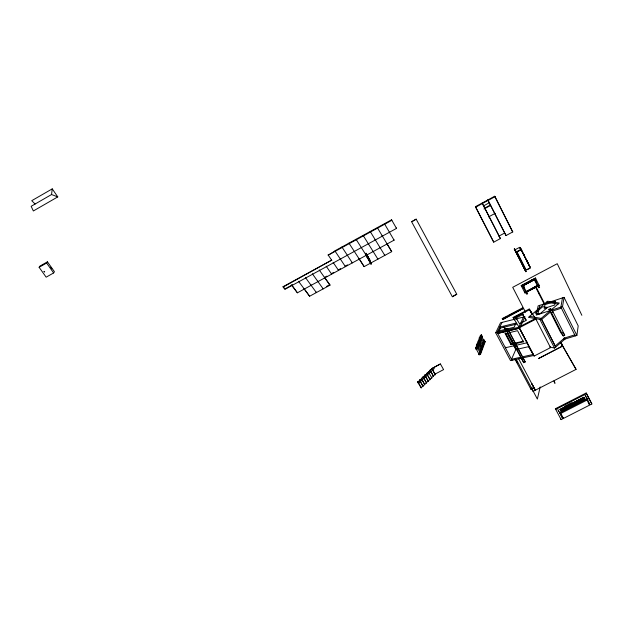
<?xml version="1.0" encoding="UTF-8"?>
<svg xmlns="http://www.w3.org/2000/svg" width="623" height="623" viewBox="0 0 623 623"><rect width="100%" height="100%" fill="white"/><g stroke="black" fill="none" stroke-linecap="round" stroke-linejoin="round"><path stroke-width="0.93" d="M51.545 194.532L52.231 188.847L57.768 196.899L33.354 210.971L31.15 206.299L51.545 194.532L57.768 196.899M563.324 339.574L576.882 335.408L578.199 325.891L564.064 297.381L538.14 305.87L536.216 315.082L562.514 306.578L564.064 297.381M44.085 271.324L44.132 271.659M562.452 297.911L560.879 307.108L575.255 335.914L574.733 334.878L563.722 338.273M537.813 314.568L539.713 305.356M540.203 386.899L537.361 399.07L516.28 359.323M484.157 340.072L483.76 341.155L484.219 341.17L483.246 342.557L483.705 342.572L482.724 343.958L483.183 343.974L482.194 345.368L482.661 345.391L481.672 346.785L482.132 346.809L481.143 348.21L481.61 348.234L480.613 349.643L481.081 349.667L480.084 351.076L480.543 351.099L479.546 352.517L480.014 352.54L478.853 354.386L479.149 354.923L480.59 354.168L485.122 341.879L484.11 339.987L484.453 340.61M478.853 354.386L480.294 353.63L484.834 341.342M477.304 346.536L477.008 345.991L476.587 347.097L475.513 347.665L476.463 347.424L476.19 349.495L477.631 348.74L482.225 336.506L481.268 334.722L480.863 335.789L479.803 336.35L480.746 336.109L480.341 337.183L479.274 337.744L480.216 337.502L480.504 338.04M475.886 348.95L477.335 348.195L481.929 335.968L482.225 336.506M477.008 345.991L476.058 346.224L477.132 345.664L477.545 344.558L476.595 344.799L477.67 344.231L478.09 343.141L477.14 343.374L478.207 342.814L478.62 341.723L478.916 342.261M478.744 341.396L479.157 340.306L479.04 341.934L478.744 341.396L477.677 341.957L478.62 341.723M479.983 339.442L479.687 338.904L479.282 339.987L478.207 340.547L479.157 340.306M479.687 338.904L478.744 339.146L479.811 338.585L480.216 337.502M527.315 342.066L527.011 342.775L505.378 347.766L505.705 347.066M523.375 341.84L523.694 341.108L511.335 343.982L511.008 344.714L523.375 341.84L517.534 330.673L509.575 332.589M528.81 346.614L515.789 349.589L516.054 348.989L511.506 359.276L520.898 357.181M523.437 317.084L518.873 327.192L533.638 355.492L510.541 360.6L495.713 332.799L500.526 322.769L524.963 316.702L520.415 326.818L495.713 332.799M511.008 344.714L505.152 333.648L505.487 332.923L511.335 343.982M498.953 330.945L500.549 327.597M498.758 331.405L500.339 328.08L516.576 324.108M502.006 322.403L497.216 332.433L512.036 360.273M53.625 272.944L54.427 271.698L47.441 261.824L39.973 266.06L39.117 267.298L46.157 277.173L53.625 272.944L46.616 263.038L47.441 261.824M427.993 380.754L430.049 379.664L426.623 373.496L428.601 372.461M429.738 379.096L431.794 378.005L431.537 377.507M431.482 377.445L433.538 376.354L430.072 370.21M433.226 375.794L435.282 374.703L432.79 370.155M420.953 387.436L423.025 386.338L419.575 380.147L421.561 379.111M422.721 385.762L424.785 384.664L422.269 380.092M44.615 272.049L44.537 271.519M434.971 374.127L443.592 369.61L440.391 363.941L431.965 368.466M560.809 342.806L562.561 346.139L561.206 343.686M555.202 346.022L564.648 337.876M550.093 347.089L554.54 348.07L565.154 338.904M515.065 359.378L530.998 389.391L532.961 387.716M539.915 319.428L559.314 303.043L547.633 301.221L528.436 317.317L539.915 319.428L554.54 348.07M550.522 311.967L541.652 319.459L555.21 346.022M52.246 188.87L31.742 200.692L35.098 204.025M39.117 267.298L46.616 263.038M430.189 370.023L432.058 369.042M428.468 371.767L430.306 370.693L428.375 371.845L428.99 373.52M426.685 373.333L428.554 372.344M424.956 375.077L426.802 374.002M423.165 376.65L425.042 375.661M421.436 378.402L423.282 377.328M419.637 379.983L421.514 378.994L424.785 384.664M417.893 381.743L419.738 380.669M283.185 287.024L331.701 260.134L283.068 286.705L284.968 289.306L396.501 228.407L391.571 219.81L334.878 250.851L345.43 266.652L345.204 266.146L347.509 264.892M391.571 219.81L391.82 220.316L328.189 255.15L334.987 251.046M283.068 286.705L284.851 288.994L292.514 284.812M411.569 221.656L416.156 219.148L456.838 294.344L452.368 296.727L411.678 221.874L416.156 219.148M365.841 253.359L370.085 260.149L370.973 264.105L366.97 257.089L365.841 253.359L367.406 256.108M326.849 276.145L324.56 277.391L324.77 277.905M333.718 272.399L331.428 273.645L331.638 274.159L326.187 266.169M340.61 268.645L338.312 269.899L338.53 270.413L333.134 262.376M297.405 292.81L291.642 285.038L297.405 292.81L394.079 240.159L393.829 239.66M366.97 257.089L366.129 253.203M368.138 256.723L370.973 264.105M326.359 286.518L329.762 284.672L329.972 285.186L309.615 296.244L298.526 281.277M348.966 243.141L364.144 266.621L391.711 251.645L387.304 244.232M482.147 203.051L500.394 238.578L493.728 242.16L475.411 206.711L494.662 196.253L495.02 196.666L512.776 231.927L506.016 235.564L487.825 199.967L506.016 235.564M475.411 206.711L475.738 207.14L495.02 196.666M483.487 205.925L489.382 202.724M484.647 208.129L490.542 204.928M483.985 209.001L490.714 205.349M488.541 216.921L495.199 213.323M498.836 236.156L504.669 233.018M514.248 249.021L514.855 249.255L514.248 249.021L525.851 271.714L521.482 262.563M524.091 255.181L521.498 249.488L519.598 247.354L514.894 249.87L516.444 251.848L525.454 269.658L523.865 267.571M519.878 247.853L521.498 249.488M520.493 248.616L530.165 267.158L529.083 265.78M516.444 251.848L521.178 249.317M516.989 251.863L521.007 249.714L516.989 251.863L526.162 270L530.391 268.17L520.096 247.744M524.177 255.352L526.824 260.609M455.958 294.477L452.368 296.727M526.98 260.866L528.475 263.389L527.159 262.034M528.475 263.833L529.791 266.442M526.162 270L529.363 268.303M525.524 271.285L526.147 271.55M521.194 285.653L535.453 278.099L521.194 285.653L524.94 292.935L539.168 285.42L535.453 278.099M536.551 281.238L535.118 279.384L522.448 286.089L534.947 279.042L536.551 281.238L535.803 281.635L534.223 279.478M523.203 285.63L534.394 279.704M523.351 285.926L522.635 285.996M534.542 280L534.931 279.478M536.38 280.895L535.803 281.635M523.811 287.982L524.387 287.242L523.811 287.982L522.269 285.755M525.345 291.759L526.085 291.362L527.634 293.62L526.887 294.009L525.345 291.759L526.887 294.009M539.604 287.296L537.992 285.077L537.244 285.466L538.856 287.694L539.604 287.296L538.685 287.351M525.415 291.907L524.558 292.226M526.162 291.509L537.33 285.638M538.062 285.225L538.778 284.711M525.516 292.094L537.992 285.077M526.334 291.766L537.501 285.864M526.715 293.674L527.634 293.62M502.294 318.548L522.471 307.918L522.946 308.611L502.909 319.591L502.294 318.548L502.909 319.591M502.473 318.883L505.837 317.115M510.042 314.903L517.604 310.916M502.722 319.256L522.946 308.611M505.853 329.17L507.34 328.383L509.077 331.241L525.244 361.924L523.764 362.695L505.853 329.17L523.764 362.695M432.097 369.159L430.127 370.194L430.742 371.861M548.956 309.32L550.475 308.525L553.037 311.928L564.734 335.158L563.223 335.945L560.591 332.355L548.956 309.32L551.511 312.73L563.223 335.945M425.47 376.845L424.87 375.155L426.848 374.112M507.574 332.028L509.077 331.241M425.088 375.778L423.11 376.814L423.702 378.519M480.606 344.978L481.524 346.676L482.366 346.232L482.077 345.695M423.329 377.437L421.343 378.48L421.927 380.194M481.003 348.093L481.844 347.65L481.548 347.112M433.842 367.508L434.239 368.551L418.376 383.55L417.799 381.821L419.785 380.778M551.511 312.73L553.037 311.928M475.513 347.665L478.869 353.833L479.718 353.389M428.04 380.824L424.87 375.155M428.11 380.785L428.297 381.331L426.288 382.483L423.57 377.624M426.358 382.452L426.545 382.997L424.598 384.118M421.008 387.498L417.799 381.821M514.434 319.942L513.118 317.419L529.223 309.031L535.92 319.132L550.522 347.634L534.129 356.06L533.716 355.367M513.492 318.041L529.628 309.639L532.229 314.716M515.416 317.045L522.066 313.587L526.342 320.308L519.574 323.82L515.416 317.045L516.872 319.576M515.719 318.174L523.359 314.202M533.623 355.453L518.951 327.075L535.492 318.493M535.92 319.132L519.348 327.721L513.118 317.419M521.949 359.658L523.421 358.887L525.244 361.924M538.482 358.505L562.647 345.975L561.167 342.541M538.459 358.622L562.616 346.092M530.998 389.391L534.012 387.841L518.57 358.653M531.185 388.082L533.015 391.423L553.606 380.824L554.968 383.332L554.096 380.676L576.073 369.369L560.902 342.845M558.247 410.277L558.847 411.32M561.136 419.614L555.381 408.743L586.173 393.004L591.85 403.969L561.136 419.614L560.723 418.929M586.625 393.65L555.786 409.412L555.381 408.743M564.765 406.235L571.61 402.738M560.015 409.404L567.125 405.768L568.192 407.473L561.05 411.118L560.015 409.404L567.125 405.768M568.347 405.145L575.465 401.516L576.579 403.19L569.414 406.842L568.347 405.145L569.438 406.835L576.555 403.206M576.82 400.815L583.689 397.31L584.81 398.993L577.918 402.505L576.882 400.932M575.543 401.609L568.402 405.254L568.869 406.095L575.979 402.466M576.766 400.986L583.915 397.342L584.981 398.907L577.809 402.567L576.766 400.986L576.976 401.391M584.351 398.19L577.202 401.843L577.412 402.248M559.82 412.87L587.341 398.681L559.765 412.753L562.701 418.524L563.27 418.235L560.879 413.407L587.707 399.717L587.271 398.86M587.473 399.382L586.952 399.655L589.218 404.639L589.74 404.366L587.473 399.382L587.707 399.717M560.755 414.552L561.323 414.264M588.564 403.346L589.085 403.073M562.374 417.901L562.943 417.612M560.217 413.664L559.703 412.574L562.701 418.524M538.731 292.779L538.498 293.207M576.073 369.369L560.84 342.899M552.18 311.142L561.409 308.167M497.816 331.218L514.123 327.254L516.039 323.08L499.802 327.059L500.339 328.08M497.722 333.383L519.411 328.204L497.761 333.453M505.152 333.648L507.807 333.009M522.775 356.769L533.109 354.464M44.093 271.402L44.654 271.721M546.457 302.202L558.13 304.04M529.628 316.32L541.114 318.408L555.724 347.05M511.545 229.996L511.833 230.346L494.662 196.253M512.114 231.117L512.776 231.927M523.569 254.145L524.309 255.072M523.655 254.316L524.395 255.235M526.022 259.339L527.159 260.772M527.338 261.948L528.475 263.389M535.764 278.715L521.506 286.269M539.168 285.42L524.94 292.935M537.805 285.17L534.861 279.33M537.392 285.762L538.856 287.694M500.394 238.578L482.584 203.9M562.616 332.293L564.734 335.158M524.558 287.585L523.04 285.404M525.524 291.657L522.557 285.848M329.972 285.186L319.249 269.961M325.074 278.115L329.762 284.672M591.85 403.969L586.173 393.004M328.056 254.838L331.833 260.437M585.246 395.628L587.341 398.681M585.176 395.807L587.403 398.798M523.118 308.953L522.471 307.918M530.15 310.667L532.821 314.701M50.829 267.228L51.086 267.625M550.086 346.956L550.522 347.634M371.02 262.89L356.037 239.271M525.921 319.848L522.066 313.587M568.075 407.528L567.07 405.939L567.514 406.788L560.677 410.277L560.233 409.428L561.222 411.032M562.312 416.67L563.27 418.235M557.858 409.623L560.264 413.649M562.647 345.975L561.019 342.541M528.421 346.396L533.202 354.347M391.711 251.645L377.312 227.621M394.079 240.159L384.438 223.719M533.615 387.163L534.012 387.841M417.745 381.837L421.257 388.02L421.07 387.467M423.025 386.338L419.52 380.162L420.151 381.868M423.056 376.829L426.545 382.997M426.568 373.512L430.049 379.664M424.816 375.171L428.297 381.331M430.781 371.526L433.538 376.354M428.32 371.861L431.794 378.005M431.817 368.567L435.282 374.703M367.266 256.933L371.269 263.95M51.351 268.03L51.795 268.832M515.307 358.941L517.581 363.069M477.132 345.664L477.428 346.209M476.595 344.799L477.522 346.497M479.959 351.403L480.255 351.948M477.35 347.657L480.014 352.54M477.335 348.195L477.631 348.74M480.294 353.63L480.59 354.168M479.5 341.957L482.132 346.809M478.97 343.374L481.61 348.234M481.018 348.537L481.314 349.075M478.768 345.399L481.081 349.667M477.14 343.374L478.059 345.072M480.489 349.97L480.785 350.508M478.23 346.832L480.543 351.099M531.816 383.636L535.507 390.442L531.707 383.69M481.945 336.95L484.219 341.17M480.863 335.789L481.151 336.327L481.268 334.722M481.088 337.736L483.705 342.572M480.458 338.935L483.183 343.974M479.811 338.585L480.099 339.122M479.274 337.744L480.185 339.426M482.599 344.278L482.895 344.815M479.928 340.337L482.661 345.391M484.787 341.248L485.122 341.879M504.653 327.418L505.533 329.092M509.069 335.781L509.949 337.448M515.252 347.486L516.132 349.153M511.553 340.47L512.449 342.167M503.618 326.561L505.424 329.972M507.223 333.383L515.789 349.589M507.34 328.383L523.421 358.887M518.967 327.067L534.129 356.06M561.05 411.118L568.192 407.473M525.532 312.185L512.706 287.312L557.25 263.7L581.859 315.3M529.223 309.031L531.481 313.252M475.738 207.14L493.728 242.16M575.465 401.516L576.189 402.871M523.102 285.529L526.404 291.891L537.571 285.988L534.285 279.61M535.951 286.681L544.743 303.923M535.476 286.938L544.268 304.172M514.543 248.857L518.764 256.972M514.559 249.418L525.851 271.714M396.244 227.909L396.501 228.407M519.598 247.354L520.875 249.885M550.475 308.525L551.332 310.231M562.514 306.578L576.882 335.408M382.125 235.619L382.374 236.125M384.562 254.9L384.804 255.399L370.21 231.507M375.093 239.466L375.334 239.972M377.663 258.646L377.904 259.145L363.116 235.393M364.144 266.621L359.035 258.615L359.261 259.121M352.112 262.384L352.338 262.89L341.918 247.004M322.963 288.363L323.173 288.877L312.325 273.738M317.699 281.129L317.909 281.643M440.406 363.964L431.871 368.543L432.494 370.21M316.18 292.055L316.391 292.569L305.418 277.508M310.854 284.851L311.064 285.373M309.615 296.244L304.024 288.574L304.226 289.095M426.623 373.496L427.23 375.178M555.342 301.259L554.657 305.029L544.222 308.424L544.969 304.655L555.342 301.259M532.447 279.813L531.98 280.062L532.447 279.813M539.097 293.822L539.588 293.955L539.129 293.768M547.539 307.443L539.822 313.945L535.095 313.112L542.781 306.664L547.539 307.443M368.092 256.645L369.003 260.64L368.092 256.645"/></g></svg>
